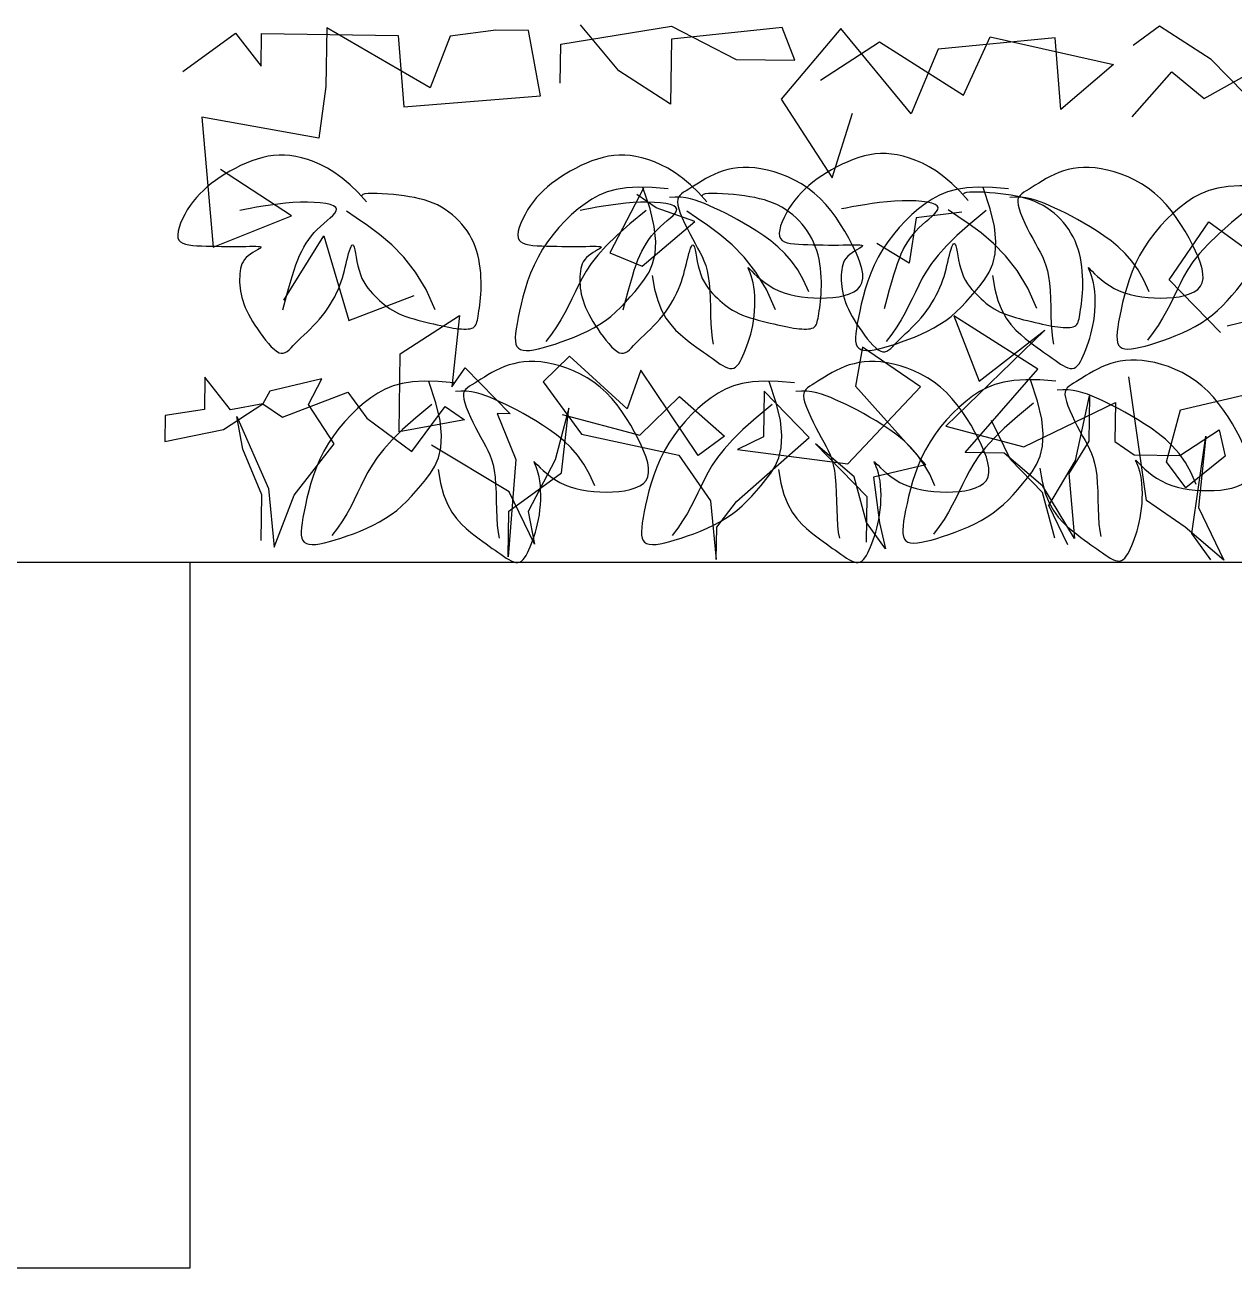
# Model space of a CAD drawing. Header units: millimetres. Extents: x 2 to 5882, y 1831 to 3462.
# Drawn here: x 552.02 to 554.994, y 2597.269 to 2600.328 of the extents above; entities that cross this region are included whole.
import ezdxf

# ---------------------------------------------------------------- set-up
doc = ezdxf.new("R2010")
doc.units = ezdxf.units.MM
for name, color, linetype in [('fz', 7, 'Continuous'), ('LH', 94, 'Continuous'), ('尺寸标注', 4, 'Continuous'), ('道路结构', 7, 'Continuous')]:
    doc.layers.add(name, color=color, linetype=linetype)

# ---------------------------------------------------------------- blocks, each defined once
blk = doc.blocks.new('LIM43')
at = {"color": 98}
for p, q in [((942285.4836, 2579500.6729), (942285.3891, 2579500.7861)), ((942284.4114, 2579500.6716), (942284.5407, 2579500.7657)), ((942284.5407, 2579500.7657), (942284.6036, 2579500.6849)), ((942284.6036, 2579500.6849), (942284.6047, 2579500.7649)), ((942284.6047, 2579500.7649), (942284.9407, 2579500.7603)), ((942284.7649, 2579500.7787), (942284.7629, 2579500.6348)), ((942285.019, 2579500.6313), (942284.7649, 2579500.7787)), ((942284.9407, 2579500.7603), (942284.9543, 2579500.5842)), ((942285.0687, 2579500.7585), (942285.019, 2579500.6313)), ((942285.1809, 2579500.773), (942285.0687, 2579500.7585)), ((942285.2609, 2579500.7719), (942285.1809, 2579500.773)), ((942285.2907, 2579500.6116), (942285.2609, 2579500.7719)), ((942285.3405, 2579500.7388), (942285.6132, 2579500.7831)), ((942285.8852, 2579500.7793), (942285.6127, 2579500.7511)), ((942285.6132, 2579500.7831), (942285.7721, 2579500.7009)), ((942286.0292, 2579500.7774), (942285.8828, 2579500.6035)), ((942285.9161, 2579500.699), (942285.8852, 2579500.7793)), ((942286.2023, 2579500.5672), (942286.0292, 2579500.7774)), ((942286.557, 2579500.7542), (942286.2685, 2579500.7261)), ((942286.331, 2579500.6134), (942286.397, 2579500.7564)), ((942286.397, 2579500.7564), (942286.7001, 2579500.6883)), ((942286.5706, 2579500.5781), (942286.557, 2579500.7542)), ((942286.8134, 2579500.7827), (942286.7487, 2579500.7356)), ((942286.9403, 2579500.701), (942286.8134, 2579500.7827)), ((942285.3392, 2579500.6429), (942285.3405, 2579500.7388)), ((942285.6127, 2579500.7511), (942285.6105, 2579500.5912)), ((942285.9794, 2579500.6501), (942286.1247, 2579500.7441)), ((942286.1247, 2579500.7441), (942286.331, 2579500.6134)), ((942286.2685, 2579500.7261), (942286.2023, 2579500.5672)), ((942285.7721, 2579500.7009), (942285.9161, 2579500.699)), ((942287.0666, 2579500.5713), (942286.9403, 2579500.701)), ((942285.6105, 2579500.5912), (942285.4836, 2579500.6729)), ((942286.7001, 2579500.6883), (942286.5706, 2579500.5781)), ((942286.7463, 2579500.5597), (942286.8439, 2579500.6703)), ((942286.8439, 2579500.6703), (942286.923, 2579500.6053)), ((942286.923, 2579500.6053), (942287.0359, 2579500.6677)), ((942284.7629, 2579500.6348), (942284.7452, 2579500.5071)), ((942284.9543, 2579500.5842), (942285.2907, 2579500.6116)), ((942285.8828, 2579500.6035), (942286.0081, 2579500.4099)), ((942284.7452, 2579500.5071), (942284.4578, 2579500.559)), ((942284.4578, 2579500.559), (942284.4855, 2579500.2389)), ((942286.0081, 2579500.4099), (942286.0583, 2579500.5691)), ((942284.6786, 2579500.3162), (942284.5041, 2579500.4305)), ((942285.5437, 2579500.3843), (942285.4615, 2579500.2255)), ((942285.575, 2579500.3359), (942285.5275, 2579500.3685)), ((942285.6706, 2579500.3026), (942285.575, 2579500.3359)), ((942286.3271, 2579500.3256), (942286.2148, 2579500.3112)), ((942284.4855, 2579500.2389), (942284.6786, 2579500.3162)), ((942285.5411, 2579500.1925), (942285.6706, 2579500.3026)), ((942286.2148, 2579500.3112), (942286.1973, 2579500.1995)), ((942286.8369, 2579500.1588), (942286.9349, 2579500.3013)), ((942286.9349, 2579500.3013), (942287.0458, 2579500.2199)), ((942284.6597, 2579500.1086), (942284.7579, 2579500.2671)), ((942284.7579, 2579500.2671), (942284.8191, 2579500.0584)), ((942286.1973, 2579500.1995), (942286.118, 2579500.2485)), ((942285.4615, 2579500.2255), (942285.5411, 2579500.1925)), ((942286.9631, 2579500.0291), (942286.8369, 2579500.1588)), ((942284.8191, 2579500.0584), (942284.98, 2579500.1202)), ((942284.946, 2579499.9767), (942285.0913, 2579500.0707)), ((942285.0913, 2579500.0707), (942285.0729, 2579499.8951)), ((942286.5138, 2579499.9393), (942286.3076, 2579500.0701)), ((942286.3076, 2579500.0701), (942286.3694, 2579499.9093)), ((942287.0436, 2579500.06), (942286.9794, 2579500.0449)), ((942286.5311, 2579500.035), (942286.2878, 2579499.7985)), ((942286.3694, 2579499.9093), (942286.5311, 2579500.035)), ((942286.0825, 2579499.9932), (942286.0652, 2579499.8975)), ((942286.2252, 2579499.8953), (942286.0825, 2579499.9932)), ((942284.9434, 2579499.7849), (942284.946, 2579499.9767)), ((942285.362, 2579499.9711), (942285.2971, 2579499.908)), ((942285.5043, 2579499.8412), (942285.362, 2579499.9711)), ((942285.0729, 2579499.8951), (942285.1056, 2579499.9426)), ((942285.1056, 2579499.9426), (942285.216, 2579499.8292)), ((942285.5376, 2579499.9367), (942285.5043, 2579499.8412)), ((942285.6787, 2579499.7269), (942285.5376, 2579499.9367)), ((942286.335, 2579499.7339), (942286.5138, 2579499.9393)), ((942284.4651, 2579499.9194), (942284.464, 2579499.8394)), ((942284.528, 2579499.8386), (942284.4651, 2579499.9194)), ((942284.7531, 2579499.9154), (942284.6247, 2579499.8852)), ((942284.7202, 2579499.8519), (942284.7531, 2579499.9154)), ((942285.2971, 2579499.908), (942285.3914, 2579499.7788)), ((942286.0652, 2579499.8975), (942286.2385, 2579499.7033)), ((942286.7815, 2579499.6159), (942286.7376, 2579499.9203)), ((942284.6247, 2579499.8852), (942284.6082, 2579499.8534)), ((942284.6558, 2579499.8208), (942284.8167, 2579499.8826)), ((942284.8167, 2579499.8826), (942284.8638, 2579499.818)), ((942285.5354, 2579499.7768), (942285.6327, 2579499.8714)), ((942285.6327, 2579499.8714), (942285.7434, 2579499.774)), ((942285.8409, 2579499.8846), (942285.8394, 2579499.7727)), ((942285.9514, 2579499.7711), (942285.8409, 2579499.8846)), ((942286.0465, 2579499.7059), (942286.2252, 2579499.8953)), ((942286.6068, 2579499.7142), (942286.6409, 2579499.8736)), ((942286.6409, 2579499.8736), (942286.6394, 2579499.7617)), ((942286.8645, 2579499.8386), (942287.0572, 2579499.8839)), ((942284.464, 2579499.8394), (942284.3678, 2579499.8248)), ((942284.5114, 2579499.7908), (942284.6082, 2579499.8534)), ((942284.6082, 2579499.8534), (942284.528, 2579499.8386)), ((942284.6082, 2579499.8534), (942284.6558, 2579499.8208)), ((942284.7829, 2579499.7551), (942284.7202, 2579499.8519)), ((942284.9747, 2579499.7365), (942285.0563, 2579499.8473)), ((942285.0563, 2579499.8473), (942285.1038, 2579499.8147)), ((942285.3603, 2579499.8432), (942285.3265, 2579499.7157)), ((942285.3421, 2579499.6835), (942285.3603, 2579499.8432)), ((942286.4792, 2579499.7479), (942286.7047, 2579499.8568)), ((942286.7047, 2579499.8568), (942286.7034, 2579499.7609)), ((942286.8308, 2579499.7112), (942286.8645, 2579499.8386)), ((942284.3678, 2579499.8248), (942284.3669, 2579499.7608)), ((942284.5587, 2579499.7422), (942284.5438, 2579499.8224)), ((942284.5438, 2579499.8224), (942284.6214, 2579499.6454)), ((942284.8638, 2579499.818), (942284.9747, 2579499.7365)), ((942285.1038, 2579499.8147), (942284.9434, 2579499.7849)), ((942285.216, 2579499.8292), (942285.184, 2579499.8296)), ((942285.184, 2579499.8296), (942285.2305, 2579499.717)), ((942285.344, 2579499.8274), (942285.5354, 2579499.7768)), ((942286.4468, 2579499.7164), (942286.4001, 2579499.813)), ((942284.3669, 2579499.7608), (942284.5114, 2579499.7908)), ((942285.3914, 2579499.7788), (942285.6307, 2579499.7276)), ((942286.2878, 2579499.7985), (942286.4792, 2579499.7479)), ((942286.863, 2579499.7267), (942286.9599, 2579499.7893)), ((942286.9599, 2579499.7893), (942286.975, 2579499.7252)), ((942284.6852, 2579499.6286), (942284.7829, 2579499.7551)), ((942285.2134, 2579499.6373), (942285.0229, 2579499.7518)), ((942285.7434, 2579499.774), (942285.6787, 2579499.7269)), ((942285.7732, 2579499.6137), (942285.9514, 2579499.7711)), ((942285.8394, 2579499.7727), (942285.775, 2579499.7416)), ((942286.0621, 2579499.6737), (942285.9672, 2579499.7549)), ((942285.9672, 2579499.7549), (942286.0934, 2579499.6253)), ((942286.6394, 2579499.7617), (942286.5903, 2579499.6825)), ((942286.7034, 2579499.7609), (942286.751, 2579499.7282)), ((942286.8924, 2579499.5344), (942286.9276, 2579499.7738)), ((942286.9276, 2579499.7738), (942286.9092, 2579499.5982)), ((942284.6052, 2579499.6296), (942284.5587, 2579499.7422)), ((942285.2305, 2579499.717), (942285.2112, 2579499.4775)), ((942285.3265, 2579499.7157), (942285.2608, 2579499.5887)), ((942285.6307, 2579499.7276), (942285.7092, 2579499.6146)), ((942285.775, 2579499.7416), (942286.0465, 2579499.7059)), ((942286.431, 2579499.7326), (942286.335, 2579499.7339)), ((942286.5259, 2579499.6514), (942286.431, 2579499.7326)), ((942286.5257, 2579499.6354), (942286.4468, 2579499.7164)), ((942286.5412, 2579499.6032), (942286.6068, 2579499.7142)), ((942286.751, 2579499.7282), (942286.863, 2579499.7267)), ((942286.975, 2579499.7252), (942286.8779, 2579499.6466)), ((942285.2128, 2579499.5894), (942285.3421, 2579499.6835)), ((942286.2385, 2579499.7033), (942286.1101, 2579499.673)), ((942286.8779, 2579499.6466), (942286.8308, 2579499.7112)), ((942286.0926, 2579499.5614), (942286.0621, 2579499.6737)), ((942286.1101, 2579499.673), (942286.1246, 2579499.5609)), ((942286.5903, 2579499.6825), (942286.6041, 2579499.5224)), ((942284.6037, 2579499.5177), (942284.6052, 2579499.6296)), ((942284.6214, 2579499.6454), (942284.6354, 2579499.5013)), ((942284.6354, 2579499.5013), (942284.6852, 2579499.6286)), ((942285.2757, 2579499.5086), (942285.2134, 2579499.6373)), ((942286.0934, 2579499.6253), (942286.0919, 2579499.5134)), ((942286.5561, 2579499.523), (942286.5257, 2579499.6354)), ((942286.6041, 2579499.5224), (942286.5259, 2579499.6514)), ((942285.7092, 2579499.6146), (942285.7232, 2579499.4705)), ((942285.7243, 2579499.5504), (942285.7732, 2579499.6137)), ((942286.5879, 2579499.5066), (942286.5412, 2579499.6032)), ((942286.8766, 2579499.5506), (942286.7815, 2579499.6159)), ((942286.9092, 2579499.5982), (942286.9715, 2579499.4694)), ((942285.2112, 2579499.4775), (942285.2128, 2579499.5894)), ((942285.2608, 2579499.5887), (942285.2757, 2579499.5086)), ((942286.1397, 2579499.4968), (942286.0926, 2579499.5614)), ((942286.1246, 2579499.5609), (942286.1397, 2579499.4968)), ((942285.7232, 2579499.4705), (942285.7243, 2579499.5504)), ((942286.9715, 2579499.4694), (942286.8766, 2579499.5506)), ((942286.9395, 2579499.4698), (942286.8924, 2579499.5344))]:
    blk.add_line(p, q, dxfattribs=at)
blk = doc.blocks.new('花')
at = {"layer": 'LH', "color": 12}
for p, q in [((0.6009, 0.461), (0.5901, 0.4561)), ((0.6123, 0.4652), (0.6009, 0.461)), ((0.6241, 0.4688), (0.6123, 0.4652)), ((0.6366, 0.4716), (0.6241, 0.4688)), ((0.6496, 0.4736), (0.6366, 0.4716)), ((0.6634, 0.4747), (0.6496, 0.4736)), ((0.6779, 0.4749), (0.6634, 0.4747)), ((0.6932, 0.4741), (0.6779, 0.4749)), ((0.7092, 0.4722), (0.6932, 0.4741)), ((0.7259, 0.4693), (0.7092, 0.4722)), ((0.7431, 0.4652), (0.7259, 0.4693)), ((0.7605, 0.4599), (0.7431, 0.4652)), ((0.7779, 0.4533), (0.7605, 0.4599)), ((0.5514, 0.4325), (0.5429, 0.4263)), ((0.5604, 0.4387), (0.5514, 0.4325)), ((0.5698, 0.4448), (0.5604, 0.4387)), ((0.5797, 0.4507), (0.5698, 0.4448)), ((0.5901, 0.4561), (0.5797, 0.4507)), ((0.7953, 0.4454), (0.7779, 0.4533)), ((0.8123, 0.4361), (0.7953, 0.4454)), ((0.8287, 0.4253), (0.8123, 0.4361)), ((-0.5303, 0.4), (-0.5435, 0.395)), ((-0.5172, 0.4041), (-0.5303, 0.4)), ((-0.5041, 0.4071), (-0.5172, 0.4041)), ((-0.4909, 0.4092), (-0.5041, 0.4071)), ((-0.4776, 0.4103), (-0.4909, 0.4092)), ((-0.4639, 0.4103), (-0.4776, 0.4103)), ((-0.4498, 0.4093), (-0.4639, 0.4103)), ((-0.4351, 0.4072), (-0.4498, 0.4093)), ((-0.4197, 0.4041), (-0.4351, 0.4072)), ((-0.4036, 0.3998), (-0.4197, 0.4041)), ((-0.3867, 0.3941), (-0.4036, 0.3998)), ((0.3674, 0.3998), (0.3425, 0.3937)), ((0.3964, 0.4039), (0.3674, 0.3998)), ((0.4303, 0.4061), (0.3964, 0.4039)), ((0.4295, 0.3534), (0.4075, 0.4044)), ((0.47, 0.4062), (0.4303, 0.4061)), ((0.5084, 0.4007), (0.5035, 0.3966)), ((0.5141, 0.4049), (0.5084, 0.4007)), ((0.5205, 0.4095), (0.5141, 0.4049)), ((0.5274, 0.4146), (0.5205, 0.4095)), ((0.5349, 0.4203), (0.5274, 0.4146)), ((0.5429, 0.4263), (0.5349, 0.4203)), ((0.8445, 0.4131), (0.8287, 0.4253)), ((0.8595, 0.3996), (0.8445, 0.4131)), ((0.8738, 0.3851), (0.8595, 0.3996)), ((-0.5955, 0.3677), (-0.6078, 0.3596)), ((-0.5828, 0.3754), (-0.5955, 0.3677)), ((-0.5698, 0.3826), (-0.5828, 0.3754)), ((-0.5567, 0.3892), (-0.5698, 0.3826)), ((-0.5435, 0.395), (-0.5567, 0.3892)), ((-0.369, 0.3867), (-0.3867, 0.3941)), ((-0.3504, 0.3772), (-0.369, 0.3867)), ((-0.331, 0.3653), (-0.3504, 0.3772)), ((0.3021, 0.3764), (0.2851, 0.3652)), ((0.321, 0.3859), (0.3021, 0.3764)), ((0.3425, 0.3937), (0.321, 0.3859)), ((0.4891, 0.387), (0.4751, 0.385)), ((0.5023, 0.3878), (0.4891, 0.387)), ((0.4954, 0.3823), (0.4953, 0.3759)), ((0.4953, 0.3759), (0.4968, 0.3682)), ((0.4969, 0.3877), (0.4954, 0.3823)), ((0.4968, 0.3682), (0.5, 0.3591)), ((0.4996, 0.3924), (0.4969, 0.3877)), ((0.5035, 0.3966), (0.4996, 0.3924)), ((0.5147, 0.3874), (0.5023, 0.3878)), ((0.5267, 0.3861), (0.5147, 0.3874)), ((0.5385, 0.3838), (0.5267, 0.3861)), ((0.5503, 0.3808), (0.5385, 0.3838)), ((0.5622, 0.3771), (0.5503, 0.3808)), ((0.5745, 0.373), (0.5622, 0.3771)), ((0.5875, 0.3683), (0.5745, 0.373)), ((0.601, 0.3633), (0.5875, 0.3683)), ((0.8872, 0.3699), (0.8738, 0.3851)), ((0.8998, 0.3542), (0.8872, 0.3699)), ((-0.6308, 0.3427), (-0.6414, 0.334)), ((-0.6196, 0.3512), (-0.6308, 0.3427)), ((-0.6078, 0.3596), (-0.6196, 0.3512)), ((-0.3106, 0.3508), (-0.331, 0.3653)), ((-0.2893, 0.3332), (-0.3106, 0.3508)), ((0.2535, 0.3385), (0.2384, 0.3231)), ((0.2691, 0.3526), (0.2535, 0.3385)), ((0.2851, 0.3652), (0.2691, 0.3526)), ((0.4201, 0.348), (0.3832, 0.3123)), ((0.4433, 0.3104), (0.4295, 0.3534)), ((0.5, 0.3591), (0.5045, 0.3487)), ((0.5045, 0.3487), (0.5103, 0.3374)), ((0.5103, 0.3374), (0.5169, 0.3254)), ((0.6152, 0.3577), (0.601, 0.3633)), ((0.63, 0.3515), (0.6152, 0.3577)), ((0.6454, 0.3448), (0.63, 0.3515)), ((0.6615, 0.3373), (0.6454, 0.3448)), ((0.6782, 0.3292), (0.6615, 0.3373)), ((0.9116, 0.3382), (0.8998, 0.3542)), ((0.9225, 0.3222), (0.9116, 0.3382)), ((-0.6691, 0.3072), (-0.6772, 0.2977)), ((-0.6605, 0.3163), (-0.6691, 0.3072)), ((-0.6512, 0.3253), (-0.6605, 0.3163)), ((-0.6414, 0.334), (-0.6512, 0.3253)), ((-0.267, 0.3124), (-0.2893, 0.3332)), ((-0.2776, 0.3296), (-0.2796, 0.3273)), ((-0.2724, 0.3315), (-0.2776, 0.3296)), ((-0.2646, 0.333), (-0.2724, 0.3315)), ((-0.2545, 0.3341), (-0.2646, 0.333)), ((-0.2428, 0.3349), (-0.2545, 0.3341)), ((-0.2299, 0.3354), (-0.2428, 0.3349)), ((-0.2163, 0.3356), (-0.2299, 0.3354)), ((-0.2025, 0.3355), (-0.2163, 0.3356)), ((-0.1889, 0.3352), (-0.2025, 0.3355)), ((-0.1756, 0.3347), (-0.1889, 0.3352)), ((-0.1627, 0.3338), (-0.1756, 0.3347)), ((-0.1502, 0.3326), (-0.1627, 0.3338)), ((-0.1379, 0.3309), (-0.1502, 0.3326)), ((-0.1261, 0.3288), (-0.1379, 0.3309)), ((-0.1145, 0.3262), (-0.1261, 0.3288)), ((-0.1034, 0.323), (-0.1145, 0.3262)), ((-0.0926, 0.3192), (-0.1034, 0.323)), ((-0.0822, 0.3148), (-0.0926, 0.3192)), ((-0.0723, 0.3098), (-0.0822, 0.3148)), ((-0.0627, 0.3043), (-0.0723, 0.3098)), ((0.2238, 0.3066), (0.21, 0.2891)), ((0.2384, 0.3231), (0.2238, 0.3066)), ((0.3832, 0.3123), (0.3533, 0.281)), ((0.45, 0.2744), (0.4433, 0.3104)), ((0.5169, 0.3254), (0.5242, 0.3132)), ((0.5242, 0.3132), (0.5318, 0.3009)), ((0.6956, 0.3202), (0.6782, 0.3292)), ((0.7136, 0.3104), (0.6956, 0.3202)), ((0.732, 0.2992), (0.7136, 0.3104)), ((0.9325, 0.3065), (0.9225, 0.3222)), ((0.9415, 0.2913), (0.9325, 0.3065)), ((-0.6917, 0.2777), (-0.6983, 0.267)), ((-0.6847, 0.2879), (-0.6917, 0.2777)), ((-0.6772, 0.2977), (-0.6847, 0.2879)), ((-0.5352, 0.2765), (-0.5503, 0.2725)), ((-0.5189, 0.2807), (-0.5352, 0.2765)), ((-0.5016, 0.2848), (-0.5189, 0.2807)), ((-0.4836, 0.2888), (-0.5016, 0.2848)), ((-0.4653, 0.2923), (-0.4836, 0.2888)), ((-0.447, 0.2954), (-0.4653, 0.2923)), ((-0.4289, 0.2977), (-0.447, 0.2954)), ((-0.4114, 0.2993), (-0.4289, 0.2977)), ((-0.3949, 0.3002), (-0.4114, 0.2993)), ((-0.3799, 0.3003), (-0.3949, 0.3002)), ((-0.3666, 0.2996), (-0.3799, 0.3003)), ((-0.3555, 0.2981), (-0.3666, 0.2996)), ((-0.3469, 0.2958), (-0.3555, 0.2981)), ((-0.3413, 0.2926), (-0.3469, 0.2958)), ((-0.3467, 0.2722), (-0.342, 0.2784)), ((-0.342, 0.2784), (-0.3393, 0.2838)), ((-0.3389, 0.2886), (-0.3413, 0.2926)), ((-0.3393, 0.2838), (-0.3389, 0.2886)), ((-0.2887, 0.2709), (-0.3142, 0.2852)), ((-0.0535, 0.2983), (-0.0627, 0.3043)), ((-0.0448, 0.2918), (-0.0535, 0.2983)), ((-0.0365, 0.2849), (-0.0448, 0.2918)), ((-0.0287, 0.2775), (-0.0365, 0.2849)), ((-0.0214, 0.2698), (-0.0287, 0.2775)), ((0.21, 0.2891), (0.1971, 0.2707)), ((0.3533, 0.281), (0.3296, 0.2535)), ((0.5318, 0.3009), (0.5395, 0.2889)), ((0.5395, 0.2889), (0.547, 0.2775)), ((0.547, 0.2775), (0.554, 0.2669)), ((0.7506, 0.2864), (0.732, 0.2992)), ((0.7689, 0.2715), (0.7506, 0.2864)), ((0.9494, 0.2767), (0.9415, 0.2913)), ((0.9559, 0.2627), (0.9494, 0.2767)), ((-0.7044, 0.2558), (-0.7098, 0.2444)), ((-0.6983, 0.267), (-0.7044, 0.2558)), ((-0.5639, 0.2687), (-0.5755, 0.2654)), ((-0.5503, 0.2725), (-0.5639, 0.2687)), ((-0.3749, 0.2429), (-0.3674, 0.2508)), ((-0.3674, 0.2508), (-0.3598, 0.2584)), ((-0.3598, 0.2584), (-0.3528, 0.2656)), ((-0.3528, 0.2656), (-0.3467, 0.2722)), ((-0.2597, 0.2546), (-0.2887, 0.2709)), ((-0.2285, 0.2353), (-0.2597, 0.2546)), ((-0.0145, 0.2617), (-0.0214, 0.2698)), ((-0.0081, 0.2531), (-0.0145, 0.2617)), ((-0.0021, 0.2443), (-0.0081, 0.2531)), ((0.1851, 0.2516), (0.1743, 0.232)), ((0.1971, 0.2707), (0.1851, 0.2516)), ((0.3296, 0.2535), (0.311, 0.2291)), ((0.4509, 0.2443), (0.45, 0.2744)), ((0.554, 0.2669), (0.5606, 0.2568)), ((0.5606, 0.2568), (0.5668, 0.2468)), ((0.5668, 0.2468), (0.5724, 0.2364)), ((0.7869, 0.254), (0.7689, 0.2715)), ((0.8042, 0.2335), (0.7869, 0.254)), ((0.9608, 0.2496), (0.9559, 0.2627)), ((0.964, 0.2372), (0.9608, 0.2496)), ((-0.7184, 0.222), (-0.7212, 0.2114)), ((-0.7146, 0.2331), (-0.7184, 0.222)), ((-0.7098, 0.2444), (-0.7146, 0.2331)), ((-0.4008, 0.2084), (-0.395, 0.2175)), ((-0.395, 0.2175), (-0.3887, 0.2263)), ((-0.3887, 0.2263), (-0.382, 0.2348)), ((-0.382, 0.2348), (-0.3749, 0.2429)), ((-0.1961, 0.2122), (-0.2285, 0.2353)), ((0.0033, 0.235), (-0.0021, 0.2443)), ((0.0082, 0.2254), (0.0033, 0.235)), ((0.0127, 0.2155), (0.0082, 0.2254)), ((0.0166, 0.2052), (0.0127, 0.2155)), ((0.1743, 0.232), (0.1648, 0.2119)), ((0.311, 0.2291), (0.2967, 0.2074)), ((0.4399, 0.198), (0.4471, 0.2192)), ((0.4471, 0.2192), (0.4509, 0.2443)), ((0.5724, 0.2364), (0.5775, 0.2253)), ((0.5775, 0.2253), (0.582, 0.2129)), ((0.682, 0.2284), (0.682, 0.2291)), ((0.682, 0.2291), (0.6836, 0.2281)), ((0.6831, 0.2259), (0.682, 0.2284)), ((0.6852, 0.222), (0.6831, 0.2259)), ((0.6836, 0.2281), (0.6869, 0.2253)), ((0.688, 0.2166), (0.6852, 0.222)), ((0.6869, 0.2253), (0.6919, 0.221)), ((0.6911, 0.2099), (0.688, 0.2166)), ((0.6919, 0.221), (0.6984, 0.2155)), ((0.6984, 0.2155), (0.7063, 0.2092)), ((0.8205, 0.2097), (0.8042, 0.2335)), ((0.9605, 0.2062), (0.964, 0.2155)), ((0.9651, 0.2258), (0.964, 0.2372)), ((0.964, 0.2155), (0.9651, 0.2258)), ((-0.7228, 0.2017), (-0.723, 0.1931)), ((-0.723, 0.1931), (-0.7218, 0.1859)), ((-0.7212, 0.2114), (-0.7228, 0.2017)), ((-0.7218, 0.1859), (-0.7189, 0.1803)), ((-0.4157, 0.1784), (-0.4111, 0.1888)), ((-0.4111, 0.1888), (-0.4061, 0.1988)), ((-0.4061, 0.1988), (-0.4008, 0.2084)), ((-0.3001, 0.1819), (-0.2986, 0.1891)), ((-0.2986, 0.1891), (-0.297, 0.1952)), ((-0.297, 0.1952), (-0.2954, 0.2)), ((-0.2954, 0.2), (-0.2937, 0.203)), ((-0.2937, 0.203), (-0.2919, 0.2039)), ((-0.2919, 0.2039), (-0.29, 0.2024)), ((-0.29, 0.2024), (-0.288, 0.1984)), ((-0.288, 0.1984), (-0.2858, 0.1921)), ((-0.2858, 0.1921), (-0.2835, 0.184)), ((-0.2835, 0.184), (-0.2809, 0.1747)), ((-0.1637, 0.1842), (-0.1961, 0.2122)), ((-0.1322, 0.1503), (-0.1637, 0.1842)), ((0.02, 0.1945), (0.0166, 0.2052)), ((0.023, 0.1837), (0.02, 0.1945)), ((0.0254, 0.1727), (0.023, 0.1837)), ((0.1566, 0.1916), (0.1498, 0.1712)), ((0.1648, 0.2119), (0.1566, 0.1916)), ((0.2857, 0.1875), (0.277, 0.169)), ((0.2967, 0.2074), (0.2857, 0.1875)), ((0.4305, 0.1797), (0.4399, 0.198)), ((0.4485, 0.19), (0.4569, 0.1573)), ((0.582, 0.2129), (0.5861, 0.1991)), ((0.5861, 0.1991), (0.5896, 0.1832)), ((0.6944, 0.202), (0.6911, 0.2099)), ((0.6974, 0.1929), (0.6944, 0.202)), ((0.7001, 0.1829), (0.6974, 0.1929)), ((0.7063, 0.2092), (0.7154, 0.2025)), ((0.7154, 0.2025), (0.7257, 0.1957)), ((0.7257, 0.1957), (0.737, 0.1893)), ((0.737, 0.1893), (0.7492, 0.1834)), ((0.8356, 0.182), (0.8205, 0.2097)), ((0.9234, 0.1803), (0.9355, 0.1852)), ((0.9355, 0.1852), (0.9459, 0.1911)), ((0.9459, 0.1911), (0.9544, 0.1981)), ((0.9544, 0.1981), (0.9605, 0.2062)), ((-0.7189, 0.1803), (-0.7145, 0.1761)), ((-0.7145, 0.1761), (-0.7087, 0.1731)), ((-0.7087, 0.1731), (-0.7016, 0.1713)), ((-0.7016, 0.1713), (-0.6933, 0.1703)), ((-0.6933, 0.1703), (-0.6839, 0.17)), ((-0.6839, 0.17), (-0.6736, 0.1701)), ((-0.6736, 0.1701), (-0.6625, 0.1706)), ((-0.6625, 0.1706), (-0.6506, 0.1712)), ((-0.6506, 0.1712), (-0.6383, 0.1719)), ((-0.6383, 0.1719), (-0.6256, 0.1727)), ((-0.6256, 0.1727), (-0.6128, 0.1735)), ((-0.6128, 0.1735), (-0.6001, 0.1744)), ((-0.6001, 0.1744), (-0.5877, 0.1754)), ((-0.5877, 0.1754), (-0.5757, 0.1764)), ((-0.5757, 0.1764), (-0.5644, 0.1774)), ((-0.5644, 0.1774), (-0.5539, 0.1785)), ((-0.5539, 0.1785), (-0.5445, 0.1794)), ((-0.5457, 0.1558), (-0.5504, 0.1509)), ((-0.5404, 0.1604), (-0.5457, 0.1558)), ((-0.5445, 0.1794), (-0.5362, 0.1803)), ((-0.5348, 0.1647), (-0.5404, 0.1604)), ((-0.5362, 0.1803), (-0.5291, 0.1808)), ((-0.5294, 0.1686), (-0.5348, 0.1647)), ((-0.5245, 0.1721), (-0.5294, 0.1686)), ((-0.5291, 0.1808), (-0.5235, 0.1811)), ((-0.5204, 0.175), (-0.5245, 0.1721)), ((-0.5235, 0.1811), (-0.5194, 0.181)), ((-0.5176, 0.1774), (-0.5204, 0.175)), ((-0.5194, 0.181), (-0.517, 0.1804)), ((-0.5164, 0.1792), (-0.5176, 0.1774)), ((-0.517, 0.1804), (-0.5164, 0.1792)), ((-0.4272, 0.1434), (-0.4236, 0.1558)), ((-0.4236, 0.1558), (-0.4198, 0.1674)), ((-0.4198, 0.1674), (-0.4157, 0.1784)), ((-0.3056, 0.1482), (-0.3042, 0.1569)), ((-0.3042, 0.1569), (-0.3029, 0.1655)), ((-0.3029, 0.1655), (-0.3015, 0.1739)), ((-0.3015, 0.1739), (-0.3001, 0.1819)), ((-0.2809, 0.1747), (-0.278, 0.1644)), ((-0.278, 0.1644), (-0.2747, 0.1537)), ((-0.2747, 0.1537), (-0.2711, 0.1431)), ((0.0275, 0.1617), (0.0254, 0.1727)), ((0.0291, 0.1507), (0.0275, 0.1617)), ((0.1498, 0.1712), (0.1441, 0.1509)), ((0.277, 0.169), (0.2696, 0.1513)), ((0.4096, 0.1478), (0.42, 0.1633)), ((0.42, 0.1633), (0.4305, 0.1797)), ((0.4569, 0.1573), (0.4671, 0.1299)), ((0.5896, 0.1832), (0.5926, 0.1651)), ((0.5926, 0.1651), (0.5952, 0.1453)), ((0.7023, 0.1721), (0.7001, 0.1829)), ((0.704, 0.1607), (0.7023, 0.1721)), ((0.7053, 0.1487), (0.704, 0.1607)), ((0.7492, 0.1834), (0.762, 0.1786)), ((0.762, 0.1786), (0.7756, 0.1747)), ((0.7756, 0.1747), (0.7896, 0.1717)), ((0.7896, 0.1717), (0.8042, 0.1696)), ((0.8042, 0.1696), (0.8191, 0.1684)), ((0.8191, 0.1684), (0.8343, 0.1679)), ((0.8343, 0.1679), (0.8496, 0.1682)), ((0.8496, 0.1682), (0.8651, 0.1692)), ((0.8651, 0.1692), (0.8805, 0.1708)), ((0.8805, 0.1708), (0.8956, 0.1732)), ((0.8956, 0.1732), (0.91, 0.1763)), ((0.91, 0.1763), (0.9234, 0.1803)), ((-0.5621, 0.1228), (-0.5626, 0.1166)), ((-0.5611, 0.1289), (-0.5621, 0.1228)), ((-0.5595, 0.1347), (-0.5611, 0.1289)), ((-0.5573, 0.1403), (-0.5595, 0.1347)), ((-0.5543, 0.1457), (-0.5573, 0.1403)), ((-0.5504, 0.1509), (-0.5543, 0.1457)), ((-0.4339, 0.1144), (-0.4305, 0.1297)), ((-0.4305, 0.1297), (-0.4272, 0.1434)), ((-0.3105, 0.1212), (-0.3087, 0.1303)), ((-0.3087, 0.1303), (-0.3071, 0.1393)), ((-0.3071, 0.1393), (-0.3056, 0.1482)), ((-0.2711, 0.1431), (-0.2669, 0.1331)), ((-0.2669, 0.1331), (-0.2623, 0.1239)), ((-0.2623, 0.1239), (-0.2572, 0.1156)), ((-0.1029, 0.1097), (-0.1322, 0.1503)), ((0.0304, 0.1399), (0.0291, 0.1507)), ((0.0313, 0.1293), (0.0304, 0.1399)), ((0.0319, 0.1191), (0.0313, 0.1293)), ((0.1395, 0.1311), (0.1357, 0.1118)), ((0.1441, 0.1509), (0.1395, 0.1311)), ((0.2628, 0.1338), (0.2561, 0.1163)), ((0.2696, 0.1513), (0.2628, 0.1338)), ((0.3887, 0.1192), (0.3992, 0.1331)), ((0.3992, 0.1331), (0.4096, 0.1478)), ((0.4671, 0.1299), (0.4785, 0.1072)), ((0.5952, 0.1453), (0.5976, 0.1247)), ((0.5976, 0.1247), (0.5999, 0.1039)), ((0.7061, 0.1365), (0.7053, 0.1487)), ((0.7065, 0.1242), (0.7061, 0.1365)), ((0.7064, 0.112), (0.7065, 0.1242)), ((-0.5626, 0.1166), (-0.5627, 0.1101)), ((-0.5627, 0.1101), (-0.5625, 0.1035)), ((-0.5625, 0.1035), (-0.5621, 0.0967)), ((-0.5621, 0.0967), (-0.5614, 0.0897)), ((-0.4411, 0.0775), (-0.4374, 0.0971)), ((-0.4374, 0.0971), (-0.4339, 0.1144)), ((-0.3216, 0.0832), (-0.3181, 0.0929)), ((-0.3181, 0.0929), (-0.3152, 0.1025)), ((-0.3152, 0.1025), (-0.3127, 0.112)), ((-0.3127, 0.112), (-0.3105, 0.1212)), ((-0.2572, 0.1156), (-0.2517, 0.108)), ((-0.2517, 0.108), (-0.246, 0.1012)), ((-0.246, 0.1012), (-0.24, 0.0949)), ((-0.24, 0.0949), (-0.2338, 0.0891)), ((-0.0767, 0.0613), (-0.1029, 0.1097)), ((0.0323, 0.1094), (0.0319, 0.1191)), ((0.0322, 0.0913), (0.0324, 0.1001)), ((0.0324, 0.1001), (0.0323, 0.1094)), ((0.1327, 0.0934), (0.1303, 0.076)), ((0.1357, 0.1118), (0.1327, 0.0934)), ((0.2492, 0.0987), (0.2418, 0.081)), ((0.2561, 0.1163), (0.2492, 0.0987)), ((0.3553, 0.0816), (0.3669, 0.0935)), ((0.3669, 0.0935), (0.378, 0.106)), ((0.378, 0.106), (0.3887, 0.1192)), ((0.4785, 0.1072), (0.4909, 0.0886)), ((0.5999, 0.1039), (0.6024, 0.0837)), ((0.7049, 0.0884), (0.7059, 0.1)), ((0.7059, 0.1), (0.7064, 0.112)), ((-0.5614, 0.0897), (-0.5605, 0.0825)), ((-0.5605, 0.0825), (-0.5592, 0.0752)), ((-0.5592, 0.0752), (-0.5576, 0.0678)), ((-0.5576, 0.0678), (-0.5555, 0.0603)), ((-0.4452, 0.0553), (-0.4411, 0.0775)), ((-0.3347, 0.0534), (-0.3299, 0.0634)), ((-0.3299, 0.0634), (-0.3255, 0.0733)), ((-0.3255, 0.0733), (-0.3216, 0.0832)), ((-0.2338, 0.0891), (-0.2276, 0.0837)), ((-0.2276, 0.0837), (-0.2213, 0.0785)), ((-0.2213, 0.0785), (-0.215, 0.0735)), ((-0.215, 0.0735), (-0.2087, 0.0688)), ((-0.2087, 0.0688), (-0.2022, 0.0642)), ((-0.2022, 0.0642), (-0.1956, 0.0598)), ((0.0301, 0.0553), (0.0306, 0.0614)), ((0.0306, 0.0614), (0.0311, 0.068)), ((0.0311, 0.068), (0.0316, 0.0753)), ((0.0316, 0.0753), (0.032, 0.083)), ((0.032, 0.083), (0.0322, 0.0913)), ((0.1303, 0.076), (0.1284, 0.0599)), ((0.2336, 0.063), (0.2243, 0.0446)), ((0.2418, 0.081), (0.2336, 0.063)), ((0.3298, 0.0598), (0.343, 0.0704)), ((0.343, 0.0704), (0.3553, 0.0816)), ((0.4909, 0.0886), (0.5039, 0.0735)), ((0.5039, 0.0735), (0.5169, 0.0613)), ((0.5169, 0.0613), (0.5297, 0.0512)), ((0.6024, 0.0837), (0.6051, 0.0649)), ((0.6051, 0.0649), (0.6083, 0.0483)), ((0.6997, 0.0561), (0.7018, 0.0664)), ((0.7018, 0.0664), (0.7035, 0.0772)), ((0.7035, 0.0772), (0.7049, 0.0884)), ((-0.5555, 0.0603), (-0.553, 0.0526)), ((-0.553, 0.0526), (-0.55, 0.0448)), ((-0.55, 0.0448), (-0.5465, 0.0369)), ((-0.5465, 0.0369), (-0.5425, 0.0289)), ((-0.4497, 0.0301), (-0.4452, 0.0553)), ((-0.3517, 0.0243), (-0.3456, 0.0338)), ((-0.3456, 0.0338), (-0.34, 0.0436)), ((-0.34, 0.0436), (-0.3347, 0.0534)), ((-0.1956, 0.0598), (-0.1886, 0.0557)), ((-0.1886, 0.0557), (-0.1813, 0.0518)), ((-0.1813, 0.0518), (-0.1735, 0.0483)), ((-0.1735, 0.0483), (-0.1652, 0.045)), ((-0.1652, 0.045), (-0.1563, 0.0421)), ((-0.1563, 0.0421), (-0.1469, 0.0394)), ((-0.1469, 0.0394), (-0.1371, 0.0371)), ((-0.1371, 0.0371), (-0.1271, 0.0349)), ((-0.1271, 0.0349), (-0.1169, 0.033)), ((-0.1169, 0.033), (-0.1068, 0.0312)), ((-0.1068, 0.0312), (-0.0968, 0.0296)), ((0.0248, 0.0302), (0.0264, 0.0331)), ((0.0264, 0.0331), (0.0276, 0.0365)), ((0.0276, 0.0365), (0.0285, 0.0404)), ((0.0285, 0.0404), (0.0291, 0.0448)), ((0.0291, 0.0448), (0.0296, 0.0498)), ((0.0296, 0.0498), (0.0301, 0.0553)), ((0.1258, 0.032), (0.1253, 0.0203)), ((0.1269, 0.0452), (0.1258, 0.032)), ((0.1284, 0.0599), (0.1269, 0.0452)), ((0.2243, 0.0446), (0.2137, 0.0259)), ((0.2701, 0.0232), (0.2856, 0.0315)), ((0.2856, 0.0315), (0.3009, 0.0403)), ((0.3009, 0.0403), (0.3157, 0.0498)), ((0.3157, 0.0498), (0.3298, 0.0598)), ((0.5297, 0.0512), (0.5418, 0.0427)), ((0.5418, 0.0427), (0.553, 0.0353)), ((0.553, 0.0353), (0.5633, 0.0287)), ((0.6083, 0.0483), (0.6121, 0.0346)), ((0.6925, 0.0279), (0.6951, 0.0368)), ((0.6951, 0.0368), (0.6975, 0.0462)), ((0.6975, 0.0462), (0.6997, 0.0561)), ((-0.5425, 0.0289), (-0.538, 0.0208)), ((-0.538, 0.0208), (-0.533, 0.0126)), ((-0.533, 0.0126), (-0.5275, 0.0043)), ((-0.5275, 0.0043), (-0.5215, -0.0042)), ((-0.3719, -0.0028), (-0.3649, 0.0059)), ((-0.3649, 0.0059), (-0.3581, 0.015)), ((-0.3581, 0.015), (-0.3517, 0.0243)), ((-0.0968, 0.0296), (-0.087, 0.0281)), ((-0.087, 0.0281), (-0.0776, 0.0267)), ((-0.0776, 0.0267), (-0.0685, 0.0254)), ((-0.0685, 0.0254), (-0.0598, 0.0242)), ((-0.0598, 0.0242), (-0.0514, 0.0232)), ((-0.0514, 0.0232), (-0.0434, 0.0222)), ((-0.0434, 0.0222), (-0.0357, 0.0214)), ((-0.0357, 0.0214), (-0.0283, 0.0208)), ((-0.0283, 0.0208), (-0.0213, 0.0204)), ((-0.0213, 0.0204), (-0.0145, 0.0201)), ((-0.0145, 0.0201), (-0.0082, 0.0201)), ((-0.0082, 0.0201), (-0.0022, 0.0202)), ((-0.0022, 0.0202), (0.0033, 0.0207)), ((0.0033, 0.0207), (0.0084, 0.0214)), ((0.0084, 0.0214), (0.0129, 0.0225)), ((0.0129, 0.0225), (0.0168, 0.0238)), ((0.0168, 0.0238), (0.0201, 0.0256)), ((0.0201, 0.0256), (0.0228, 0.0277)), ((0.0228, 0.0277), (0.0248, 0.0302)), ((0.1253, 0.0203), (0.1255, 0.0101)), ((0.1255, 0.0101), (0.1265, 0.0014)), ((0.1265, 0.0014), (0.1284, -0.0058)), ((0.2137, 0.0259), (0.2013, 0.0065)), ((0.2103, -0.0035), (0.2244, 0.0022)), ((0.2244, 0.0022), (0.2392, 0.0086)), ((0.2392, 0.0086), (0.2545, 0.0156)), ((0.2545, 0.0156), (0.2701, 0.0232)), ((0.5633, 0.0287), (0.5727, 0.0228)), ((0.5727, 0.0228), (0.5814, 0.0174)), ((0.5814, 0.0174), (0.5896, 0.0126)), ((0.5896, 0.0126), (0.5974, 0.008)), ((0.5974, 0.008), (0.6048, 0.0037)), ((0.6048, 0.0037), (0.6121, -0.0006)), ((0.6817, -0.0025), (0.6845, 0.0041)), ((0.6845, 0.0041), (0.6873, 0.0115)), ((0.6873, 0.0115), (0.6899, 0.0194)), ((0.6899, 0.0194), (0.6925, 0.0279)), ((-0.5215, -0.0042), (-0.5151, -0.0128)), ((-0.5151, -0.0128), (-0.5083, -0.0215)), ((-0.5083, -0.0215), (-0.501, -0.0304)), ((-0.501, -0.0304), (-0.4935, -0.0391)), ((-0.3997, -0.0346), (-0.393, -0.0271)), ((-0.393, -0.0271), (-0.386, -0.0193)), ((-0.386, -0.0193), (-0.379, -0.0112)), ((-0.379, -0.0112), (-0.3719, -0.0028)), ((0.1284, -0.0058), (0.1313, -0.0115)), ((0.1313, -0.0115), (0.1354, -0.0157)), ((0.1354, -0.0157), (0.1407, -0.0184)), ((0.1407, -0.0184), (0.1473, -0.0196)), ((0.1473, -0.0196), (0.155, -0.0196)), ((0.155, -0.0196), (0.1639, -0.0183)), ((0.1639, -0.0183), (0.1739, -0.016)), ((0.1739, -0.016), (0.185, -0.0127)), ((0.185, -0.0127), (0.1971, -0.0085)), ((0.1971, -0.0085), (0.2103, -0.0035)), ((0.6121, -0.0006), (0.6193, -0.0049)), ((0.6193, -0.0049), (0.6263, -0.009)), ((0.6263, -0.009), (0.6332, -0.0129)), ((0.6332, -0.0129), (0.6399, -0.0162)), ((0.6399, -0.0162), (0.6462, -0.019)), ((0.6462, -0.019), (0.6522, -0.0209)), ((0.6522, -0.0209), (0.6578, -0.0218)), ((0.6578, -0.0218), (0.6628, -0.0215)), ((0.6628, -0.0215), (0.6674, -0.02)), ((0.6674, -0.02), (0.6715, -0.0172)), ((0.6715, -0.0172), (0.6752, -0.0133)), ((0.6752, -0.0133), (0.6786, -0.0084)), ((0.6786, -0.0084), (0.6817, -0.0025)), ((-0.4935, -0.0391), (-0.4858, -0.0475)), ((-0.4858, -0.0475), (-0.4782, -0.0552)), ((-0.4782, -0.0552), (-0.4707, -0.0622)), ((-0.4264, -0.0663), (-0.4219, -0.061)), ((-0.4219, -0.061), (-0.4171, -0.0551)), ((-0.4171, -0.0551), (-0.4119, -0.0486)), ((-0.4119, -0.0486), (-0.406, -0.0418)), ((-0.406, -0.0418), (-0.3997, -0.0346)), ((0.1159, -0.0585), (0.105, -0.0634)), ((0.1272, -0.0543), (0.1159, -0.0585)), ((0.139, -0.0507), (0.1272, -0.0543)), ((0.1515, -0.0479), (0.139, -0.0507)), ((0.1645, -0.0459), (0.1515, -0.0479)), ((0.1783, -0.0448), (0.1645, -0.0459)), ((0.1928, -0.0446), (0.1783, -0.0448)), ((0.2081, -0.0454), (0.1928, -0.0446)), ((0.2241, -0.0473), (0.2081, -0.0454)), ((0.2408, -0.0502), (0.2241, -0.0473)), ((0.258, -0.0543), (0.2408, -0.0502)), ((0.2754, -0.0596), (0.258, -0.0543)), ((0.2929, -0.0662), (0.2754, -0.0596)), ((-0.4707, -0.0622), (-0.4634, -0.068)), ((-0.4634, -0.068), (-0.4567, -0.0725)), ((-0.4567, -0.0725), (-0.4504, -0.0754)), ((-0.4504, -0.0754), (-0.4449, -0.0765)), ((-0.4449, -0.0765), (-0.4398, -0.0759)), ((-0.4398, -0.0759), (-0.4352, -0.0739)), ((-0.4352, -0.0739), (-0.4308, -0.0707)), ((-0.4308, -0.0707), (-0.4264, -0.0663)), ((0.0663, -0.087), (0.0578, -0.0932)), ((0.0753, -0.0808), (0.0663, -0.087)), ((0.0847, -0.0747), (0.0753, -0.0808)), ((0.0946, -0.0688), (0.0847, -0.0747)), ((0.105, -0.0634), (0.0946, -0.0688)), ((0.3102, -0.0741), (0.2929, -0.0662)), ((0.3272, -0.0834), (0.3102, -0.0741)), ((0.3436, -0.0942), (0.3272, -0.0834)), ((-0.1177, -0.1197), (-0.1426, -0.1258)), ((-0.0887, -0.1156), (-0.1177, -0.1197)), ((-0.0548, -0.1134), (-0.0887, -0.1156)), ((-0.0555, -0.1661), (-0.0776, -0.1151)), ((-0.0151, -0.1133), (-0.0548, -0.1134)), ((0.0233, -0.1188), (0.0184, -0.1229)), ((0.029, -0.1146), (0.0233, -0.1188)), ((0.0354, -0.11), (0.029, -0.1146)), ((0.0423, -0.1049), (0.0354, -0.11)), ((0.0498, -0.0992), (0.0423, -0.1049)), ((0.0578, -0.0932), (0.0498, -0.0992)), ((0.3594, -0.1064), (0.3436, -0.0942)), ((0.3744, -0.1199), (0.3594, -0.1064)), ((0.3887, -0.1344), (0.3744, -0.1199)), ((-0.183, -0.1431), (-0.2, -0.1543)), ((-0.1641, -0.1336), (-0.183, -0.1431)), ((-0.1426, -0.1258), (-0.1641, -0.1336)), ((0.0041, -0.1325), (-0.0099, -0.1345)), ((0.0172, -0.1317), (0.0041, -0.1325)), ((0.0103, -0.1372), (0.0102, -0.1436)), ((0.0102, -0.1436), (0.0117, -0.1513)), ((0.0118, -0.1318), (0.0103, -0.1372)), ((0.0117, -0.1513), (0.0149, -0.1604)), ((0.0145, -0.1271), (0.0118, -0.1318)), ((0.0184, -0.1229), (0.0145, -0.1271)), ((0.0296, -0.1321), (0.0172, -0.1317)), ((0.0416, -0.1334), (0.0296, -0.1321)), ((0.0534, -0.1357), (0.0416, -0.1334)), ((0.0652, -0.1387), (0.0534, -0.1357)), ((0.0771, -0.1424), (0.0652, -0.1387)), ((0.0894, -0.1465), (0.0771, -0.1424)), ((0.1024, -0.1512), (0.0894, -0.1465)), ((0.1159, -0.1562), (0.1024, -0.1512)), ((0.4021, -0.1496), (0.3887, -0.1344)), ((0.4147, -0.1653), (0.4021, -0.1496)), ((-0.2316, -0.181), (-0.2467, -0.1964)), ((-0.216, -0.1669), (-0.2316, -0.181)), ((-0.2, -0.1543), (-0.216, -0.1669)), ((-0.0649, -0.1715), (-0.1019, -0.2072)), ((-0.0418, -0.2091), (-0.0555, -0.1661)), ((0.0149, -0.1604), (0.0195, -0.1708)), ((0.0195, -0.1708), (0.0252, -0.1821)), ((0.0252, -0.1821), (0.0318, -0.1941)), ((0.1301, -0.1618), (0.1159, -0.1562)), ((0.1449, -0.168), (0.1301, -0.1618)), ((0.1603, -0.1747), (0.1449, -0.168)), ((0.1764, -0.1822), (0.1603, -0.1747)), ((0.1932, -0.1903), (0.1764, -0.1822)), ((0.4265, -0.1813), (0.4147, -0.1653)), ((0.4374, -0.1973), (0.4265, -0.1813)), ((-0.2612, -0.2129), (-0.2751, -0.2304)), ((-0.2467, -0.1964), (-0.2612, -0.2129)), ((-0.1019, -0.2072), (-0.1318, -0.2385)), ((-0.0351, -0.2451), (-0.0418, -0.2091)), ((0.0318, -0.1941), (0.0391, -0.2063)), ((0.0391, -0.2063), (0.0467, -0.2186)), ((0.2105, -0.1993), (0.1932, -0.1903)), ((0.2285, -0.2091), (0.2105, -0.1993)), ((0.2469, -0.2203), (0.2285, -0.2091)), ((0.4474, -0.213), (0.4374, -0.1973)), ((0.4564, -0.2282), (0.4474, -0.213)), ((-0.2751, -0.2304), (-0.288, -0.2488)), ((-0.1318, -0.2385), (-0.1555, -0.266)), ((0.0467, -0.2186), (0.0544, -0.2306)), ((0.0544, -0.2306), (0.0619, -0.242)), ((0.0619, -0.242), (0.069, -0.2526)), ((0.2655, -0.2331), (0.2469, -0.2203)), ((0.2838, -0.248), (0.2655, -0.2331)), ((0.4643, -0.2428), (0.4564, -0.2282)), ((0.4708, -0.2568), (0.4643, -0.2428)), ((-0.3, -0.2679), (-0.3108, -0.2875)), ((-0.288, -0.2488), (-0.3, -0.2679)), ((-0.1555, -0.266), (-0.174, -0.2904)), ((-0.038, -0.3003), (-0.0342, -0.2752)), ((-0.0342, -0.2752), (-0.0351, -0.2451)), ((0.069, -0.2526), (0.0756, -0.2627)), ((0.0756, -0.2627), (0.0817, -0.2727)), ((0.0817, -0.2727), (0.0873, -0.2831)), ((0.3018, -0.2655), (0.2838, -0.248)), ((0.3191, -0.286), (0.3018, -0.2655)), ((0.4758, -0.2699), (0.4708, -0.2568)), ((0.4789, -0.2823), (0.4758, -0.2699)), ((-0.3108, -0.2875), (-0.3203, -0.3076)), ((-0.174, -0.2904), (-0.1884, -0.3121)), ((-0.0452, -0.3214), (-0.038, -0.3003)), ((0.0873, -0.2831), (0.0924, -0.2942)), ((0.0924, -0.2942), (0.097, -0.3065)), ((0.1969, -0.2911), (0.197, -0.2904)), ((0.198, -0.2936), (0.1969, -0.2911)), ((0.197, -0.2904), (0.1985, -0.2914)), ((0.2001, -0.2975), (0.198, -0.2936)), ((0.1985, -0.2914), (0.2019, -0.2942)), ((0.2029, -0.3029), (0.2001, -0.2975)), ((0.2019, -0.2942), (0.2068, -0.2985)), ((0.206, -0.3096), (0.2029, -0.3029)), ((0.2068, -0.2985), (0.2133, -0.304)), ((0.2133, -0.304), (0.2212, -0.3103)), ((0.3354, -0.3098), (0.3191, -0.286)), ((0.4754, -0.3133), (0.4789, -0.304)), ((0.48, -0.2937), (0.4789, -0.2823)), ((0.4789, -0.304), (0.48, -0.2937)), ((-0.3285, -0.3279), (-0.3353, -0.3483)), ((-0.3203, -0.3076), (-0.3285, -0.3279)), ((-0.1994, -0.332), (-0.2081, -0.3505)), ((-0.1884, -0.3121), (-0.1994, -0.332)), ((-0.0546, -0.3398), (-0.0452, -0.3214)), ((-0.0366, -0.3295), (-0.0282, -0.3622)), ((0.097, -0.3065), (0.101, -0.3204)), ((0.101, -0.3204), (0.1045, -0.3363)), ((0.1045, -0.3363), (0.1075, -0.3544)), ((0.2093, -0.3175), (0.206, -0.3096)), ((0.2123, -0.3266), (0.2093, -0.3175)), ((0.215, -0.3366), (0.2123, -0.3266)), ((0.2212, -0.3103), (0.2304, -0.317)), ((0.2304, -0.317), (0.2406, -0.3238)), ((0.2406, -0.3238), (0.2519, -0.3302)), ((0.2519, -0.3302), (0.2641, -0.3361)), ((0.2641, -0.3361), (0.2769, -0.3409)), ((0.3505, -0.3375), (0.3354, -0.3098)), ((0.4383, -0.3392), (0.4504, -0.3343)), ((0.4504, -0.3343), (0.4609, -0.3284)), ((0.4609, -0.3284), (0.4693, -0.3214)), ((0.4693, -0.3214), (0.4754, -0.3133)), ((-0.3353, -0.3483), (-0.341, -0.3686)), ((-0.2081, -0.3505), (-0.2155, -0.3682)), ((-0.0755, -0.3717), (-0.065, -0.3562)), ((-0.065, -0.3562), (-0.0546, -0.3398)), ((-0.0282, -0.3622), (-0.018, -0.3896)), ((0.1075, -0.3544), (0.1101, -0.3742)), ((0.2172, -0.3474), (0.215, -0.3366)), ((0.2189, -0.3588), (0.2172, -0.3474)), ((0.2202, -0.3708), (0.2189, -0.3588)), ((0.2769, -0.3409), (0.2905, -0.3448)), ((0.2905, -0.3448), (0.3046, -0.3478)), ((0.3046, -0.3478), (0.3191, -0.3499)), ((0.3191, -0.3499), (0.334, -0.3511)), ((0.334, -0.3511), (0.3492, -0.3516)), ((0.3492, -0.3516), (0.3645, -0.3513)), ((0.3645, -0.3513), (0.38, -0.3503)), ((0.38, -0.3503), (0.3954, -0.3487)), ((0.3954, -0.3487), (0.4105, -0.3463)), ((0.4105, -0.3463), (0.4249, -0.3432)), ((0.4249, -0.3432), (0.4383, -0.3392)), ((-0.3456, -0.3884), (-0.3494, -0.4077)), ((-0.341, -0.3686), (-0.3456, -0.3884)), ((-0.2223, -0.3857), (-0.229, -0.4032)), ((-0.2155, -0.3682), (-0.2223, -0.3857)), ((-0.0963, -0.4003), (-0.0859, -0.3864)), ((-0.0859, -0.3864), (-0.0755, -0.3717)), ((-0.018, -0.3896), (-0.0066, -0.4123)), ((0.1101, -0.3742), (0.1125, -0.3948)), ((0.1125, -0.3948), (0.1148, -0.4156)), ((0.221, -0.383), (0.2202, -0.3708)), ((0.2214, -0.3953), (0.221, -0.383)), ((0.2213, -0.4075), (0.2214, -0.3953)), ((-0.3524, -0.4261), (-0.3547, -0.4435)), ((-0.3494, -0.4077), (-0.3524, -0.4261)), ((-0.2359, -0.4208), (-0.2433, -0.4385)), ((-0.229, -0.4032), (-0.2359, -0.4208)), ((-0.1298, -0.4379), (-0.1182, -0.426)), ((-0.1182, -0.426), (-0.1071, -0.4135)), ((-0.1071, -0.4135), (-0.0963, -0.4003)), ((-0.0066, -0.4123), (0.0058, -0.4309)), ((0.1148, -0.4156), (0.1173, -0.4358)), ((0.2198, -0.4311), (0.2208, -0.4195)), ((0.2208, -0.4195), (0.2213, -0.4075)), ((-0.3547, -0.4435), (-0.3567, -0.4596)), ((-0.2515, -0.4565), (-0.2607, -0.4749)), ((-0.2433, -0.4385), (-0.2515, -0.4565)), ((-0.1553, -0.4597), (-0.1421, -0.4491)), ((-0.1421, -0.4491), (-0.1298, -0.4379)), ((0.0058, -0.4309), (0.0188, -0.446)), ((0.0188, -0.446), (0.0318, -0.4582)), ((0.0318, -0.4582), (0.0446, -0.4683)), ((0.1173, -0.4358), (0.12, -0.4546)), ((0.12, -0.4546), (0.1232, -0.4712)), ((0.2147, -0.4634), (0.2167, -0.4531)), ((0.2167, -0.4531), (0.2184, -0.4423)), ((0.2184, -0.4423), (0.2198, -0.4311)), ((-0.3593, -0.4875), (-0.3598, -0.4992)), ((-0.3582, -0.4743), (-0.3593, -0.4875)), ((-0.3567, -0.4596), (-0.3582, -0.4743)), ((-0.2607, -0.4749), (-0.2714, -0.4936)), ((-0.215, -0.4963), (-0.1995, -0.488)), ((-0.1995, -0.488), (-0.1842, -0.4792)), ((-0.1842, -0.4792), (-0.1694, -0.4697)), ((-0.1694, -0.4697), (-0.1553, -0.4597)), ((0.0446, -0.4683), (0.0568, -0.4768)), ((0.0568, -0.4768), (0.0679, -0.4842)), ((0.0679, -0.4842), (0.0782, -0.4908)), ((0.1232, -0.4712), (0.127, -0.4849)), ((0.2074, -0.4916), (0.21, -0.4827)), ((0.21, -0.4827), (0.2124, -0.4733)), ((0.2124, -0.4733), (0.2147, -0.4634)), ((-0.3598, -0.4992), (-0.3596, -0.5094)), ((-0.3596, -0.5094), (-0.3586, -0.5181)), ((-0.3586, -0.5181), (-0.3567, -0.5253)), ((-0.2714, -0.4936), (-0.2838, -0.513)), ((-0.2748, -0.523), (-0.2607, -0.5173)), ((-0.2607, -0.5173), (-0.2459, -0.5109)), ((-0.2459, -0.5109), (-0.2306, -0.5039)), ((-0.2306, -0.5039), (-0.215, -0.4963)), ((0.0782, -0.4908), (0.0876, -0.4967)), ((0.0876, -0.4967), (0.0963, -0.502)), ((0.0963, -0.502), (0.1045, -0.5069)), ((0.1045, -0.5069), (0.1123, -0.5115)), ((0.1123, -0.5115), (0.1197, -0.5158)), ((0.1197, -0.5158), (0.127, -0.5201)), ((0.1966, -0.522), (0.1994, -0.5154)), ((0.1994, -0.5154), (0.2022, -0.508)), ((0.2022, -0.508), (0.2048, -0.5001)), ((0.2048, -0.5001), (0.2074, -0.4916)), ((-0.3567, -0.5253), (-0.3538, -0.531)), ((-0.3538, -0.531), (-0.3497, -0.5352)), ((-0.3497, -0.5352), (-0.3444, -0.5379)), ((-0.3444, -0.5379), (-0.3378, -0.5391)), ((-0.3378, -0.5391), (-0.3301, -0.5391)), ((-0.3301, -0.5391), (-0.3212, -0.5378)), ((-0.3212, -0.5378), (-0.3112, -0.5355)), ((-0.3112, -0.5355), (-0.3001, -0.5322)), ((-0.3001, -0.5322), (-0.288, -0.528)), ((-0.288, -0.528), (-0.2748, -0.523)), ((0.127, -0.5201), (0.1342, -0.5244)), ((0.1342, -0.5244), (0.1412, -0.5285)), ((0.1412, -0.5285), (0.1481, -0.5324)), ((0.1481, -0.5324), (0.1548, -0.5357)), ((0.1548, -0.5357), (0.1611, -0.5385)), ((0.1611, -0.5385), (0.1671, -0.5404)), ((0.1671, -0.5404), (0.1727, -0.5413)), ((0.1727, -0.5413), (0.1778, -0.541)), ((0.1778, -0.541), (0.1823, -0.5395)), ((0.1823, -0.5395), (0.1864, -0.5367)), ((0.1864, -0.5367), (0.1901, -0.5328)), ((0.1901, -0.5328), (0.1935, -0.5279)), ((0.1935, -0.5279), (0.1966, -0.522))]:
    blk.add_line(p, q, dxfattribs=at)

msp = doc.modelspace()

# ---------------------------------------------------------------- linework, layer by layer
msp.add_line((570.80259, 2599.00534), (551.82536, 2599.00534))
at = {"layer": '道路结构'}
for p, q in [((552.42536, 2599.00534), (552.42536, 2597.26939)), ((552.42536, 2597.26939), (551.82536, 2597.26939))]:
    msp.add_line(p, q, dxfattribs=at)

# ---------------------------------------------------------------- block references
at = {"layer": 'fz'}
msp.add_blockref('LIM43', (-941732.00288, -2576900.45765), dxfattribs=at)
at = {"layer": '尺寸标注', "rotation": 355.2300754294852}
for p in [(553.09992, 2599.55952), (553.93683, 2599.55952), (554.5797, 2599.56313)]:
    msp.add_blockref('花', p, dxfattribs=at)

doc.saveas('drawing.dxf')
